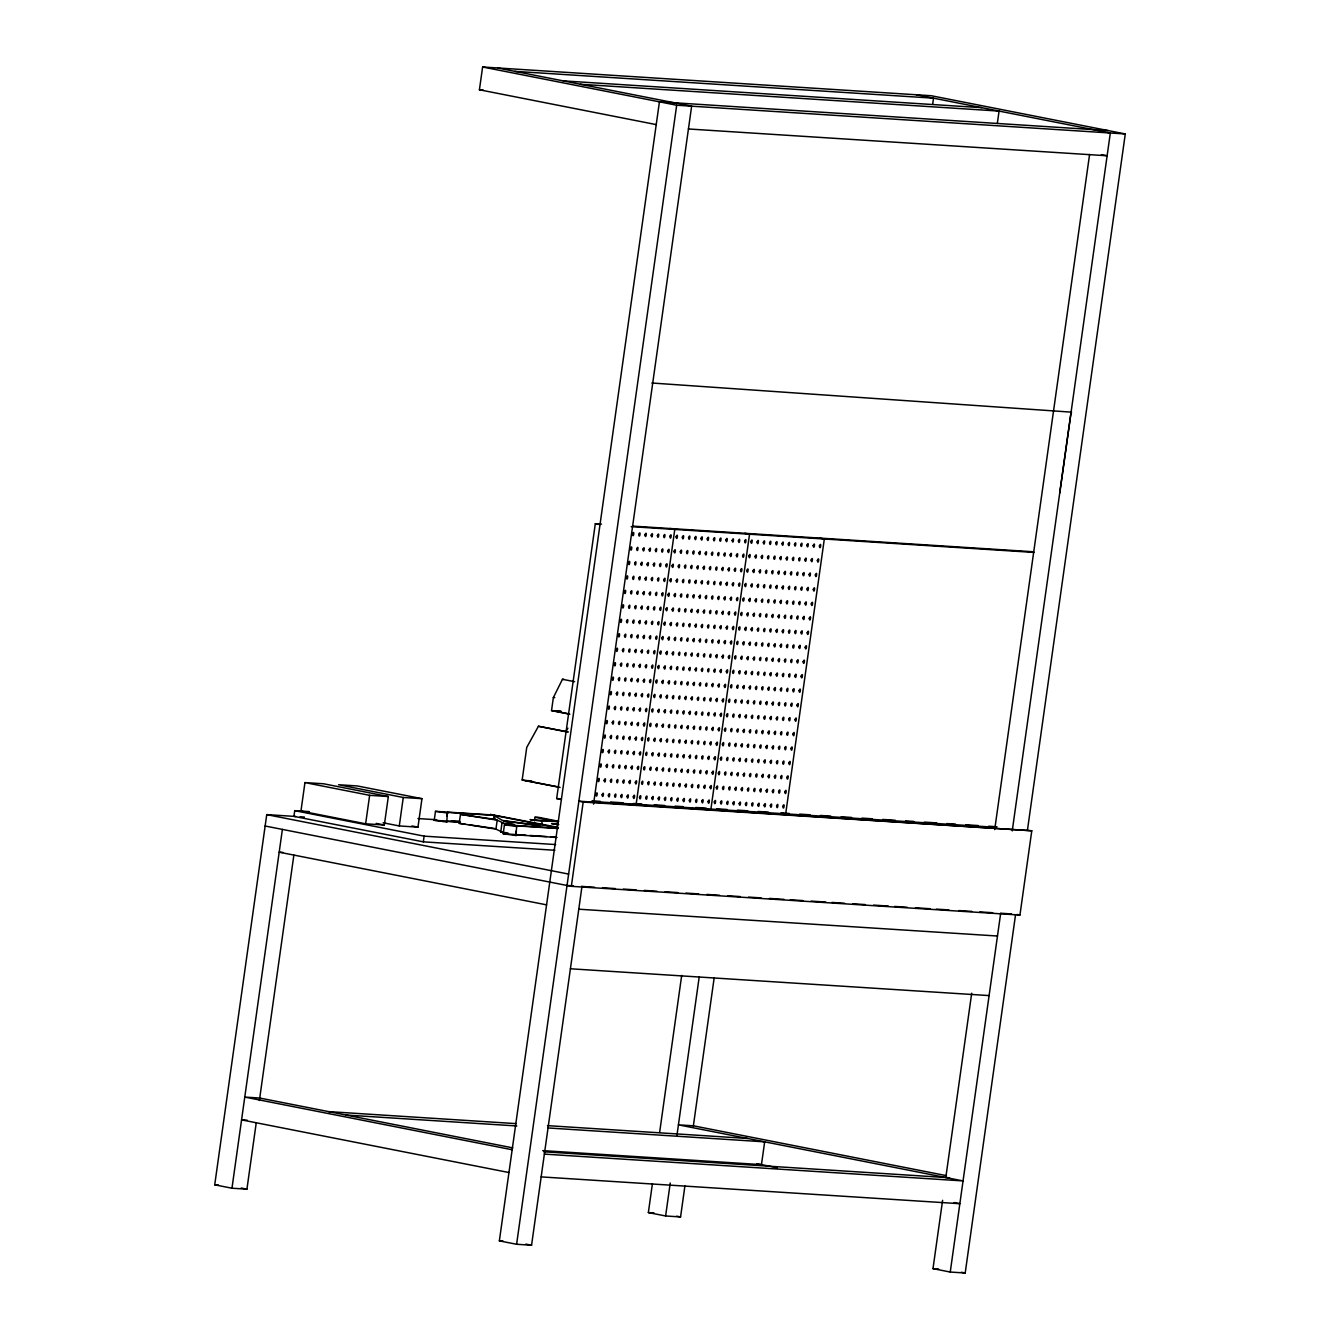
<?xml version="1.0" encoding="UTF-8"?>
<svg xmlns="http://www.w3.org/2000/svg" width="1340" height="1340" viewBox="0 0 1340 1340"><rect width="100%" height="100%" fill="white"/><g stroke="black" fill="none" stroke-linecap="round" stroke-linejoin="round"><path stroke-width="1.5" d="M256.191 1123.171L246.928 1189.166L231.971 1188.212L214.718 1184.811L266.744 814.62L295.956 816.495M231.971 1188.212L282.388 829.41M309.339 811.605L294.733 810.667L293.929 816.361L423.306 841.838L554.877 850.264M259.391 1100.492L293.862 855.104M304.951 782.594L300.947 811.069L365.636 823.798L384.329 825.005L388.332 796.53L323.644 783.783L304.951 782.594L369.639 795.323L388.332 796.53M365.636 823.798L369.639 795.323M656.231 124.603L479.419 89.78L482.618 67L931.216 95.726L1125.282 133.95L1027.495 829.812M399.286 825.959L403.273 797.484L421.966 798.673L417.963 827.149L399.286 825.959L383.106 822.777M423.306 841.838L424.11 836.143L555.681 844.569M446.873 815.96L447.376 812.375L446.773 822.04L434.227 820.298L435.483 811.337L491.713 814.938L490.373 814.419L557.641 827.299M500.725 832.056L501.696 831.839L495.951 829.125L459.218 823.346L460.474 814.385L495.733 819.494L494.209 817.568L495.783 816.495L502.316 820.381L540.07 825.708L503.74 821.001L514.644 824.653L501.981 823.095L500.725 832.056L507.961 832.944M493.639 818.958L494.142 815.373L558.06 827.952M495.951 829.125L497.207 820.164L460.474 814.385M558.043 828.505L516.654 825.859L516.051 835.524L503.187 833.765L504.443 824.787L558.01 828.221M560.087 787.451L522.164 779.981L526.737 747.402L538.429 726.263L568.462 731.992M516.051 835.524L515.883 831.236M534.493 820.867L534.995 817.283L537.775 817.182L558.696 821.336M569.818 714.22L551.527 710.619L553.353 697.587L562.465 679.296L563.872 679.38M542.03 824.921L541.93 820.683L557.507 821.671L557.005 825.256M561.376 799.494L556.669 798.573L595.312 523.722L601.526 524.107M581.979 886.427L531.561 1245.228L516.604 1244.274L499.351 1240.874L659.431 101.823L1108.029 130.549M516.604 1244.274L676.683 105.224L1125.282 133.95M571.343 886.326L583.185 802.04L1031.783 830.767L1019.941 915.052L571.343 886.326L265.136 826.01M593.553 804.117L691.641 106.178L497.576 67.955M684.908 1186L680.569 1216.938L665.611 1215.966L648.359 1212.583L652.413 1183.706M659.665 1132.149L681.692 975.436M710.92 809.075L749.546 534.225L744.839 533.287M665.611 1215.966L670.251 1182.986M676.968 1135.198L699.229 976.776M693.316 1126.203L714.187 977.731M932.64 104.386L933.511 98.172L514.811 71.355M997.312 123.498L999.071 111.086L580.371 84.269M1015.552 914.718L965.202 1273L950.244 1272.045L932.992 1268.645L942.606 1200.305M945.805 1177.525L971.701 993.208M994.699 829.594L1089.588 154.452M950.244 1272.045L1000.678 913.244M1012.236 830.917L1110.324 132.995L916.259 94.772M1071.112 412.067L1059.722 493.07M565.949 731.673L567.892 728.156M501.981 823.095L502.969 822.877L497.207 820.164M563.118 80.869L981.818 107.686M479.419 89.78L483.154 90.015M688.442 128.975L1107.125 155.775L1101.38 154.636M632.681 526.118L1033.525 551.779M631.157 526.637L1034.078 552.432M553.353 697.587L554.76 697.671M551.527 710.619L560.941 711.222M555.045 711.121L561.058 711.506M522.164 779.981L558.529 786.965M525.682 780.483L531.695 780.868M556.669 798.573L560.823 798.841M591.979 800.834L600.287 801.354M610.672 802.024L623.134 802.827M633.519 803.497L641.827 804.017M654.288 804.821L664.673 805.491M675.058 806.144L683.367 806.68M695.829 807.484L706.214 808.137M716.599 808.807L726.983 809.477M737.369 810.131L747.754 810.801M758.122 811.471L768.507 812.141M789.277 813.464L780.969 812.928L785.676 813.866L824.318 539.015L819.611 538.077M799.662 814.134L810.047 814.787M820.432 815.457L830.817 816.127M841.202 816.78L851.587 817.45M861.972 818.12L872.357 818.79M882.742 819.444L895.204 820.248M905.589 820.918L913.897 821.437M924.282 822.107L936.744 822.911M947.129 823.564L955.437 824.1M965.822 824.77L978.267 825.557M988.652 826.227L996.96 826.763M592.531 801.488L995.452 827.283M447.376 812.375L494.142 815.373M557.373 823.966L551.561 823.597L558.713 824.552M417.946 818.556L436.74 819.762M451.362 820.7L459.72 821.236M434.227 820.298L459.218 821.906M460.357 822.257L446.119 821.336L446.773 822.04M300.127 816.764L304.364 817.031M503.187 833.765L525.85 835.205M529.97 835.473L546.452 836.529M550.572 836.797L556.736 837.198M515.381 834.82L556.787 837.466M282.924 852.424L279.189 852.19L546.569 904.852M567.021 885.472L573.285 885.874M581.627 886.41L594.474 887.231M602.497 887.75L615.311 888.571M623.368 889.09L636.148 889.894M644.222 890.413L656.969 891.234M665.092 891.753L677.806 892.574M685.963 893.093L698.626 893.897M706.817 894.433L719.463 895.237M727.687 895.756L740.3 896.577M748.558 897.097L761.12 897.9M769.411 898.437L784.034 899.375M790.282 899.776L802.811 900.58M811.119 901.1L825.758 902.038M831.939 902.44L844.535 903.244M852.776 903.78L865.405 904.584M873.613 905.103L888.353 906.058M894.618 906.443L907.13 907.247M915.471 907.783L930.077 908.721M936.342 909.123L948.854 909.927M959.005 910.58L971.818 911.401M979.842 911.904L992.672 912.724M1001.014 913.26L1011.449 913.93M578.78 909.207L997.479 936.024M570.405 968.77L989.104 995.587M328.736 1111.63L516.202 1123.64M547.457 1125.633L747.419 1138.447M345.988 1115.031L516.788 1125.969M548.043 1127.962L764.671 1141.848L761.472 1164.628L542.75 1150.625M247.18 1120.223L241.569 1119.872L508.949 1172.534M543.772 1151.78L949.541 1177.76M544.358 1154.109L963.058 1180.925L678.425 1124.846L693.366 1125.801L946.475 1175.666M541.159 1176.889L959.859 1203.705L954.097 1202.566M214.718 1184.811L218.453 1185.046M648.359 1212.583L653.97 1212.935M499.351 1240.874L503.086 1241.108M932.992 1268.645L938.603 1268.997M651.86 383.005L1071.631 412.167M459.218 823.346L465.181 824.201M542.533 821.319L530.037 819.628L555.396 821.253L534.995 817.283M504.443 824.787L517.307 826.545M435.483 811.337L448.046 813.079M494.477 828.472L469.201 824.804M482.618 67L676.683 105.224M670.067 528.513L674.774 529.434L636.148 804.285L633.016 803.665M595.312 523.722L600.019 524.644M562.465 679.296L574.592 681.675M552.934 710.719L569.215 713.919M538.429 726.263L567.088 731.908M1031.783 830.767L578.88 801.186L583.185 802.04M1017.06 914.483L1019.941 915.052M421.966 798.673L357.278 785.944L338.584 784.738L403.273 797.484M411.899 825.959L417.963 827.149M376.239 823.413L384.329 825.005M294.733 810.667L424.11 836.143M266.744 814.62L568.629 874.082M756.865 1163.706L777.267 1167.743M512.818 1147.894L259.726 1098.046L244.768 1097.075L512.165 1149.754M676.733 1216.184L680.569 1216.938M961.366 1272.246L965.202 1273M241.166 1188.027L246.928 1189.166M525.799 1244.106L531.561 1245.228M595.881 794.402C596.786 800.148 598.31 788.858 595.881 794.402M597.925 779.947C598.829 785.676 600.337 774.386 597.925 779.947M599.952 765.475C600.856 771.22 602.38 759.931 599.952 765.475M601.995 751.003C602.883 756.748 604.407 745.459 601.995 751.003M604.022 736.548C604.926 742.276 606.434 731.004 604.022 736.548M606.048 722.076C606.953 727.821 608.477 716.531 606.048 722.076M608.092 707.62C608.98 713.349 610.504 702.059 608.092 707.62M610.119 693.149C611.023 698.894 612.548 687.604 610.119 693.149M602.112 794.804C603.017 800.549 604.541 789.26 602.112 794.804M612.145 678.677C613.05 684.422 614.574 673.132 612.145 678.677M604.156 780.349C605.06 786.077 606.568 774.788 604.156 780.349M614.189 664.221C615.094 669.95 616.601 658.66 614.189 664.221M606.183 765.877C607.087 771.622 608.611 760.333 606.183 765.877M616.216 649.749C617.12 655.495 618.644 644.205 616.216 649.749M608.226 751.405C609.114 757.15 610.638 745.861 608.226 751.405M618.259 635.277C619.147 641.023 620.671 629.733 618.259 635.277M610.253 736.95C611.157 742.678 612.665 731.389 610.253 736.95M620.286 620.822C621.191 626.551 622.698 615.278 620.286 620.822M612.28 722.478C613.184 728.223 614.708 716.933 612.28 722.478M622.313 606.35C623.217 612.095 624.742 600.806 622.313 606.35M614.323 708.006C615.211 713.751 616.735 702.462 614.323 708.006M624.356 591.878C625.244 597.623 626.768 586.334 624.356 591.878M616.35 693.551C617.254 699.279 618.779 687.99 616.35 693.551M608.343 795.206C609.248 800.952 610.772 789.662 608.343 795.206M626.383 577.423C627.288 583.168 628.812 571.879 626.383 577.423M618.377 679.079C619.281 684.824 620.805 673.534 618.377 679.079M610.387 780.734C611.274 786.48 612.799 775.19 610.387 780.734M628.41 562.951C629.314 568.696 630.839 557.406 628.41 562.951M620.42 664.606C621.325 670.352 622.832 659.062 620.42 664.606M612.413 766.279C613.318 772.007 614.842 760.718 612.413 766.279M630.453 548.495C631.358 554.224 632.865 542.934 630.453 548.495M622.447 650.151C623.351 655.88 624.875 644.607 622.447 650.151M614.457 751.807C615.345 757.552 616.869 746.263 614.457 751.807M632.48 534.024C633.385 539.719 634.892 528.563 632.48 534.024M624.49 635.679C625.361 641.374 626.952 630.236 624.49 635.679M616.484 737.335C617.388 743.08 618.896 731.791 616.484 737.335M626.517 621.224C627.422 626.952 628.929 615.663 626.517 621.224M618.51 722.88C619.415 728.608 620.939 717.336 618.51 722.88M628.544 606.752C629.448 612.497 630.972 601.208 628.544 606.752M620.554 708.408C621.442 714.153 622.966 702.864 620.554 708.408M630.587 592.28C631.475 598.025 632.999 586.736 630.587 592.28M622.581 693.952C623.485 699.681 625.01 688.392 622.581 693.952M632.614 577.825C633.519 583.553 635.043 572.264 632.614 577.825M614.574 795.608C615.479 801.337 617.003 790.064 614.574 795.608M624.607 679.481C625.512 685.226 627.036 673.936 624.607 679.481M634.641 563.353C635.545 569.098 637.069 557.808 634.641 563.353M616.618 781.136C617.506 786.881 619.03 775.592 616.618 781.136M626.651 665.009C627.556 670.754 629.063 659.464 626.651 665.009M636.684 548.881C637.572 554.593 639.096 543.437 636.684 548.881M618.644 766.681C619.549 772.409 621.073 761.12 618.644 766.681M628.678 650.553C629.582 656.282 631.106 644.992 628.678 650.553M638.711 534.426C639.582 540.12 641.173 528.965 638.711 534.426M620.688 752.209C621.576 757.954 623.1 746.665 620.688 752.209M630.721 636.081C631.609 641.827 633.133 630.537 630.721 636.081M622.715 737.737C623.619 743.482 625.127 732.193 622.715 737.737M632.748 621.609C633.653 627.355 635.16 616.065 632.748 621.609M624.742 723.282C625.646 729.01 627.17 717.721 624.742 723.282M634.775 607.154C635.679 612.882 637.204 601.61 634.775 607.154M626.785 708.81C627.656 714.505 629.247 703.366 626.785 708.81M636.818 592.682C637.706 598.427 639.23 587.138 636.818 592.682M628.812 694.338C629.716 700.083 631.24 688.794 628.812 694.338M620.805 796.01C621.71 801.739 623.234 790.449 620.805 796.01M638.845 578.21C639.75 583.955 641.274 572.666 638.845 578.21M630.839 679.882C631.743 685.611 633.267 674.322 630.839 679.882M622.849 781.538C623.736 787.284 625.261 775.994 622.849 781.538M640.872 563.755C641.776 569.5 643.301 558.211 640.872 563.755M632.882 665.41C633.77 671.156 635.294 659.866 632.882 665.41M642.915 549.283C643.786 554.978 645.378 543.839 642.915 549.283M624.875 767.066C625.78 772.812 627.304 761.522 624.875 767.066M634.909 650.938C635.813 656.684 637.337 645.394 634.909 650.938M644.942 534.827C645.846 540.556 647.371 529.267 644.942 534.827M626.902 752.611C627.807 758.34 629.331 747.05 626.902 752.611M636.952 636.483C637.84 642.212 639.364 630.939 636.952 636.483M628.946 738.139C629.85 743.884 631.358 732.595 628.946 738.139M638.979 622.011C639.884 627.756 641.391 616.467 638.979 622.011M630.972 723.667C631.844 729.379 633.452 718.223 630.972 723.667M641.006 607.556C641.91 613.284 643.434 601.995 641.006 607.556M633.016 709.212C633.904 714.94 635.428 703.668 633.016 709.212M643.049 593.084C643.937 598.829 645.461 587.54 643.049 593.084M635.043 694.74C635.947 700.485 637.455 689.196 635.043 694.74M627.036 796.395C627.941 802.141 629.465 790.851 627.036 796.395M645.076 578.612C645.981 584.357 647.505 573.068 645.076 578.612M637.069 680.284C637.974 686.013 639.498 674.724 637.069 680.284M629.08 781.94C629.968 787.669 631.492 776.396 629.08 781.94M647.103 564.157C648.007 569.885 649.531 558.596 647.103 564.157M639.113 665.812C640.001 671.558 641.525 660.268 639.113 665.812M631.106 767.468C632.011 773.214 633.535 761.924 631.106 767.468M649.146 549.685C650.034 555.43 651.558 544.141 649.146 549.685M641.14 651.341C642.044 657.086 643.569 645.796 641.14 651.341M633.133 753.013C634.038 758.742 635.562 747.452 633.133 753.013M651.173 535.213C652.077 540.958 653.602 529.669 651.173 535.213M643.183 636.885C644.071 642.614 645.595 631.324 643.183 636.885M635.177 738.541C636.081 744.286 637.589 732.997 635.177 738.541M645.21 622.413C646.115 628.159 647.622 616.869 645.21 622.413M637.204 724.069C638.108 729.814 639.632 718.525 637.204 724.069M647.237 607.941C648.141 613.687 649.666 602.397 647.237 607.941M639.247 709.614C640.135 715.342 641.659 704.053 639.247 709.614M649.28 593.486C650.168 599.215 651.692 587.942 649.28 593.486M641.274 695.142C642.178 700.887 643.686 689.597 641.274 695.142M651.307 579.014C652.212 584.759 653.719 573.47 651.307 579.014M633.267 796.798C634.172 802.543 635.696 791.253 633.267 796.798M643.301 680.67C644.205 686.415 645.729 675.125 643.301 680.67M653.334 564.542C654.238 570.287 655.763 558.998 653.334 564.542M635.311 782.342C636.198 788.071 637.723 776.781 635.311 782.342M645.344 666.215C646.232 671.943 647.756 660.67 645.344 666.215M655.377 550.087C656.265 555.832 657.789 544.543 655.377 550.087M637.337 767.87C638.242 773.615 639.766 762.326 637.337 767.87M647.371 651.743C648.275 657.488 649.799 646.198 647.371 651.743M657.404 535.615C658.308 541.36 659.833 530.07 657.404 535.615M639.364 753.398C640.269 759.144 641.793 747.854 639.364 753.398M649.398 637.27C650.302 643.016 651.826 631.726 649.398 637.27M641.408 738.943C642.312 744.672 643.82 733.382 641.408 738.943M651.441 622.815C652.346 628.561 653.853 617.271 651.441 622.815M643.434 724.471C644.339 730.216 645.863 718.927 643.434 724.471M653.468 608.343C654.372 614.089 655.896 602.799 653.468 608.343M645.478 709.999C646.366 715.744 647.89 704.455 645.478 709.999M655.511 593.888C656.399 599.617 657.923 588.327 655.511 593.888M647.505 695.544C648.409 701.272 649.917 690 647.505 695.544M639.498 797.2C640.403 802.945 641.927 791.655 639.498 797.2M657.538 579.416C658.443 585.161 659.95 573.872 657.538 579.416M649.531 681.072C650.436 686.817 651.96 675.528 649.531 681.072M641.542 782.728C642.43 788.473 643.954 777.183 641.542 782.728M659.565 564.944C660.469 570.689 661.994 559.4 659.565 564.944M651.575 666.617C652.463 672.345 653.987 661.056 651.575 666.617M643.569 768.272C644.473 774.001 645.997 762.728 643.569 768.272M661.608 550.489C662.496 556.217 664.02 544.928 661.608 550.489M653.602 652.144C654.506 657.89 656.031 646.6 653.602 652.144M663.635 536.017C664.506 541.712 666.097 530.573 663.635 536.017M645.595 753.8C646.5 759.545 648.024 748.256 645.595 753.8M655.629 637.673C656.533 643.418 658.057 632.128 655.629 637.673M647.639 739.345C648.527 745.073 650.051 733.784 647.639 739.345M657.672 623.217C658.577 628.946 660.084 617.656 657.672 623.217M649.666 724.873C650.57 730.618 652.094 719.329 649.666 724.873M659.699 608.745C660.603 614.49 662.128 603.201 659.699 608.745M651.709 710.401C652.58 716.113 654.171 704.957 651.709 710.401M661.742 594.273C662.63 600.019 664.154 588.729 661.742 594.273M653.736 695.946C654.64 701.674 656.148 690.385 653.736 695.946M663.769 579.818C664.673 585.547 666.181 574.274 663.769 579.818M645.729 797.601C646.634 803.347 648.158 792.057 645.729 797.601M655.763 681.474C656.667 687.219 658.191 675.93 655.763 681.474M665.796 565.346C666.7 571.091 668.225 559.802 665.796 565.346M647.773 783.13C648.66 788.875 650.185 777.585 647.773 783.13M657.806 667.002C658.694 672.747 660.218 661.457 657.806 667.002M649.799 768.674C650.704 774.403 652.212 763.113 649.799 768.674M667.839 550.874C668.727 556.619 670.251 545.33 667.839 550.874M659.833 652.547C660.737 658.275 662.261 647.002 659.833 652.547M651.826 754.202C652.731 759.947 654.255 748.658 651.826 754.202M669.866 536.419C670.77 542.164 672.295 530.875 669.866 536.419M661.86 638.075C662.764 643.82 664.288 632.53 661.86 638.075M653.87 739.73C654.757 745.476 656.282 734.186 653.87 739.73M663.903 623.603C664.791 629.348 666.315 618.058 663.903 623.603M655.896 725.275C656.801 731.004 658.325 719.714 655.896 725.275M665.93 609.147C666.801 614.842 668.392 603.687 665.93 609.147M657.94 710.803C658.828 716.548 660.352 705.259 657.94 710.803M667.973 594.675C668.861 600.42 670.385 589.131 667.973 594.675M659.967 696.331C660.871 702.076 662.379 690.787 659.967 696.331M670 580.22C670.905 585.948 672.412 574.659 670 580.22M651.96 798.004C652.865 803.732 654.389 792.443 651.96 798.004M661.994 681.876C662.898 687.604 664.422 676.332 661.994 681.876M672.027 565.748C672.931 571.493 674.456 560.204 672.027 565.748M654.004 783.531C654.875 789.226 656.466 778.088 654.004 783.531M664.037 667.404C664.925 673.149 666.449 661.86 664.037 667.404M674.07 551.276C674.958 557.021 676.482 545.732 674.07 551.276M656.031 769.059C656.935 774.805 658.443 763.515 656.031 769.059M666.064 652.948C666.968 658.677 668.476 647.388 666.064 652.948M676.097 536.821C677.002 542.549 678.526 531.26 676.097 536.821M658.057 754.604C658.962 760.333 660.486 749.06 658.057 754.604M668.091 638.476C668.995 644.222 670.519 632.932 668.091 638.476M660.101 740.132C660.989 745.878 662.513 734.588 660.101 740.132M670.134 624.005C671.005 629.716 672.596 618.561 670.134 624.005M662.128 725.677C663.032 731.406 664.556 720.116 662.128 725.677M672.161 609.549C673.065 615.278 674.59 603.988 672.161 609.549M664.154 711.205C665.059 716.95 666.583 705.661 664.154 711.205M674.204 595.077C675.092 600.822 676.616 589.533 674.204 595.077M666.198 696.733C667.102 702.478 668.61 691.189 666.198 696.733M658.191 798.406C659.062 804.101 660.654 792.945 658.191 798.406M676.231 580.605C677.135 586.351 678.643 575.061 676.231 580.605M668.225 682.278C669.129 688.006 670.653 676.717 668.225 682.278M660.235 783.933C661.122 789.679 662.647 778.389 660.235 783.933M678.258 566.15C679.162 571.879 680.687 560.606 678.258 566.15M670.268 667.806C671.156 673.551 672.68 662.261 670.268 667.806M662.261 769.462C663.166 775.207 664.673 763.917 662.261 769.462M680.301 551.678C681.189 557.423 682.713 546.134 680.301 551.678M672.295 653.334C673.199 659.079 674.707 647.79 672.295 653.334M664.288 755.006C665.193 760.735 666.717 749.445 664.288 755.006M682.328 537.206C683.232 542.951 684.74 531.662 682.328 537.206M674.322 638.879C675.226 644.607 676.75 633.334 674.322 638.879M666.332 740.534C667.219 746.28 668.744 734.99 666.332 740.534M676.365 624.406C677.253 630.152 678.777 618.862 676.365 624.406M668.358 726.062C669.263 731.808 670.787 720.518 668.358 726.062M678.392 609.934C679.296 615.68 680.821 604.39 678.392 609.934M670.385 711.607C671.29 717.336 672.814 706.046 670.385 711.607M680.419 595.479C681.323 601.225 682.847 589.935 680.419 595.479M672.429 697.135C673.333 702.88 674.841 691.591 672.429 697.135M682.462 581.007C683.367 586.753 684.874 575.463 682.462 581.007M664.422 798.791C665.327 804.536 666.851 793.246 664.422 798.791M674.456 682.663C675.36 688.408 676.884 677.119 674.456 682.663M684.489 566.552C685.393 572.281 686.918 560.991 684.489 566.552M666.466 784.336C667.354 790.064 668.878 778.774 666.466 784.336M676.499 668.208C677.387 673.936 678.911 662.663 676.499 668.208M686.532 552.08C687.42 557.825 688.944 546.536 686.532 552.08M668.493 769.864C669.397 775.609 670.905 764.319 668.493 769.864M678.526 653.736C679.43 659.481 680.938 648.192 678.526 653.736M670.519 755.392C671.424 761.137 672.948 749.847 670.519 755.392M688.559 537.608C689.464 543.353 690.971 532.064 688.559 537.608M680.553 639.281C681.457 645.009 682.981 633.719 680.553 639.281M672.563 740.936C673.451 746.665 674.975 735.392 672.563 740.936M682.596 624.808C683.484 630.554 685.008 619.264 682.596 624.808M674.59 726.464C675.494 732.21 677.018 720.92 674.59 726.464M684.623 610.337C685.527 616.082 687.052 604.792 684.623 610.337M676.616 712.009C677.521 717.738 679.045 706.448 676.616 712.009M686.649 595.881C687.554 601.61 689.078 590.32 686.649 595.881M678.66 697.537C679.548 703.282 681.072 691.993 678.66 697.537M688.693 581.409C689.597 587.155 691.105 575.865 688.693 581.409M670.653 799.193C671.558 804.938 673.082 793.649 670.653 799.193M680.687 683.065C681.591 688.81 683.115 677.521 680.687 683.065M690.72 566.937C691.624 572.683 693.149 561.393 690.72 566.937M672.697 784.738C673.585 790.466 675.109 779.177 672.697 784.738M682.73 668.61C683.618 674.338 685.142 663.049 682.73 668.61M692.763 552.482C693.651 558.211 695.175 546.938 692.763 552.482M674.724 770.266C675.628 776.011 677.135 764.721 674.724 770.266M684.757 654.138C685.661 659.883 687.169 648.594 684.757 654.138M694.79 538.01C695.694 543.755 697.202 532.466 694.79 538.01M676.75 755.794C677.655 761.539 679.179 750.249 676.75 755.794M686.784 639.666C687.688 645.411 689.212 634.121 686.784 639.666M678.794 741.338C679.682 747.067 681.206 735.777 678.794 741.338M688.827 625.211C689.715 630.939 691.239 619.666 688.827 625.211M680.821 726.866C681.725 732.578 683.232 721.406 680.821 726.866M690.854 610.739C691.725 616.433 693.316 605.295 690.854 610.739M682.847 712.394C683.752 718.139 685.276 706.85 682.847 712.394M692.881 596.267C693.785 602.012 695.309 590.722 692.881 596.267M684.891 697.939C685.779 703.668 687.303 692.395 684.891 697.939M676.884 799.595C677.789 805.34 679.313 794.051 676.884 799.595M694.924 581.811C695.829 587.556 697.336 576.267 694.924 581.811M686.918 683.467C687.822 689.212 689.346 677.923 686.918 683.467M678.911 785.123C679.816 790.868 681.34 779.579 678.911 785.123M696.951 567.339C697.855 573.085 699.38 561.795 696.951 567.339M688.961 668.995C689.849 674.74 691.373 663.451 688.961 668.995M680.955 770.668C681.859 776.396 683.367 765.106 680.955 770.668M698.994 552.884C699.882 558.613 701.406 547.323 698.994 552.884M690.988 654.54C691.892 660.285 693.4 648.995 690.988 654.54M682.981 756.196C683.886 761.941 685.41 750.651 682.981 756.196M701.021 538.412C701.926 544.157 703.433 532.868 701.021 538.412M693.014 640.068C693.919 645.813 695.443 634.524 693.014 640.068M685.025 741.724C685.913 747.435 687.437 736.28 685.025 741.724M695.058 625.613C695.946 631.341 697.47 620.052 695.058 625.613M687.052 727.268C687.956 732.997 689.464 721.724 687.052 727.268M697.085 611.141C697.989 616.886 699.514 605.596 697.085 611.141M689.078 712.796C689.983 718.542 691.507 707.252 689.078 712.796M699.111 596.669C700.016 602.414 701.54 591.124 699.111 596.669M691.122 698.341C692.01 704.069 693.534 692.78 691.122 698.341M701.155 582.213C702.043 587.942 703.567 576.652 701.155 582.213M683.115 799.997C684.02 805.725 685.544 794.452 683.115 799.997M693.149 683.869C694.019 689.564 695.611 678.425 693.149 683.869M703.182 567.741C704.086 573.486 705.611 562.197 703.182 567.741M685.142 785.525C686.047 791.27 687.571 779.981 685.142 785.525M695.192 669.397C696.08 675.142 697.604 663.853 695.192 669.397M705.225 553.269C706.113 559.014 707.637 547.725 705.225 553.269M687.186 771.069C688.09 776.798 689.597 765.509 687.186 771.069M697.219 654.942C698.123 660.67 699.631 649.381 697.219 654.942M707.252 538.814C708.156 544.543 709.664 533.27 707.252 538.814M689.212 756.597C690.117 762.293 691.624 751.137 689.212 756.597M699.245 640.47C700.15 646.215 701.674 634.926 699.245 640.47M691.256 742.125C692.144 747.871 693.668 736.581 691.256 742.125M701.289 625.998C702.177 631.743 703.701 620.454 701.289 625.998M693.283 727.67C694.187 733.399 695.694 722.109 693.283 727.67M703.316 611.543C704.22 617.271 705.728 605.998 703.316 611.543M695.309 713.198C696.214 718.944 697.738 707.654 695.309 713.198M705.343 597.071C706.247 602.816 707.771 591.526 705.343 597.071M697.353 698.726C698.224 704.438 699.815 693.283 697.353 698.726M689.346 800.399C690.251 806.127 691.775 794.838 689.346 800.399M707.386 582.599C708.274 588.344 709.798 577.054 707.386 582.599M699.38 684.271C700.284 690 701.808 678.727 699.38 684.271M709.413 568.143C710.317 573.889 711.841 562.599 709.413 568.143M691.373 785.927C692.278 791.672 693.802 780.382 691.373 785.927M701.406 669.799C702.311 675.544 703.835 664.255 701.406 669.799M711.456 553.671C712.344 559.417 713.868 548.127 711.456 553.671M693.417 771.455C694.304 777.167 695.829 766.011 693.417 771.455M703.45 655.327C704.354 661.072 705.862 649.783 703.45 655.327M713.483 539.216C714.388 544.944 715.895 533.655 713.483 539.216M695.443 757C696.348 762.728 697.872 751.438 695.443 757M705.476 640.872C706.381 646.617 707.905 635.327 705.476 640.872M697.487 742.528C698.375 748.273 699.899 736.983 697.487 742.528M707.52 626.4C708.408 632.145 709.932 620.856 707.52 626.4M699.514 728.056C700.418 733.801 701.926 722.511 699.514 728.056M709.547 611.944C710.451 617.673 711.959 606.384 709.547 611.944M701.54 713.6C702.445 719.329 703.969 708.056 701.54 713.6M711.573 597.472C712.478 603.218 714.002 591.928 711.573 597.472M703.584 699.128C704.471 704.874 705.996 693.584 703.584 699.128M695.577 800.784C696.482 806.529 698.006 795.24 695.577 800.784M713.617 583C714.505 588.746 716.029 577.456 713.617 583M705.611 684.673C706.515 690.402 708.039 679.112 705.611 684.673M697.604 786.329C698.509 792.057 700.033 780.784 697.604 786.329M715.644 568.545C716.548 574.274 718.072 562.984 715.644 568.545M707.637 670.201C708.542 675.946 710.066 664.657 707.637 670.201M699.648 771.857C700.519 777.552 702.11 766.413 699.648 771.857M717.67 554.073C718.575 559.819 720.099 548.529 717.67 554.073M709.681 655.729C710.585 661.474 712.093 650.185 709.681 655.729M701.674 757.402C702.579 763.13 704.103 751.841 701.674 757.402M719.714 539.601C720.619 545.346 722.126 534.057 719.714 539.601M711.707 641.274C712.612 647.002 714.136 635.713 711.707 641.274M703.718 742.93C704.606 748.675 706.13 737.385 703.718 742.93M713.751 626.802C714.639 632.547 716.163 621.257 713.751 626.802M705.745 728.457C706.649 734.203 708.156 722.913 705.745 728.457M715.778 612.33C716.682 618.075 718.19 606.785 715.778 612.33M707.771 714.002C708.676 719.731 710.2 708.441 707.771 714.002M717.805 597.875C718.709 603.603 720.233 592.33 717.805 597.875M709.815 699.53C710.702 705.276 712.227 693.986 709.815 699.53M719.848 583.403C720.736 589.148 722.26 577.858 719.848 583.403M701.808 801.186C702.713 806.931 704.22 795.642 701.808 801.186M711.841 685.058C712.746 690.804 714.27 679.514 711.841 685.058M721.875 568.931C722.779 574.676 724.304 563.386 721.875 568.931M703.835 786.731C704.706 792.426 706.314 781.27 703.835 786.731M713.868 670.603C714.773 676.332 716.297 665.059 713.868 670.603M723.902 554.475C724.806 560.221 726.33 548.931 723.902 554.475M705.879 772.259C706.766 778.004 708.291 766.715 705.879 772.259M715.912 656.131C716.799 661.876 718.324 650.587 715.912 656.131M725.945 540.003C726.85 545.749 728.357 534.459 725.945 540.003M707.905 757.787C708.81 763.532 710.334 752.243 707.905 757.787M717.938 641.659C718.843 647.404 720.367 636.115 717.938 641.659M709.949 743.332C710.837 749.06 712.361 737.77 709.949 743.332M719.982 627.204C720.87 632.899 722.394 621.743 719.982 627.204M711.976 728.86C712.88 734.605 714.388 723.315 711.976 728.86M722.009 612.732C722.913 618.477 724.421 607.188 722.009 612.732M714.002 714.388C714.907 720.133 716.431 708.843 714.002 714.388M724.035 598.277C724.94 604.005 726.464 592.716 724.035 598.277M716.046 699.932C716.933 705.661 718.458 694.388 716.046 699.932M708.039 801.588C708.944 807.333 710.451 796.044 708.039 801.588M726.079 583.805C726.967 589.55 728.491 578.26 726.079 583.805M718.072 685.46C718.977 691.206 720.485 679.916 718.072 685.46M710.066 787.116C710.971 792.861 712.495 781.572 710.066 787.116M728.106 569.332C729.01 575.078 730.534 563.788 728.106 569.332M720.099 671.005C721.004 676.733 722.528 665.444 720.099 671.005M730.132 554.877C731.037 560.606 732.561 549.316 730.132 554.877M712.11 772.661C712.997 778.389 714.521 767.117 712.11 772.661M722.143 656.533C723.031 662.278 724.555 650.989 722.143 656.533M732.176 540.405C733.064 546.15 734.588 534.861 732.176 540.405M714.136 758.189C715.041 763.934 716.565 752.644 714.136 758.189M724.169 642.061C725.074 647.773 726.582 636.617 724.169 642.061M716.163 743.733C717.068 749.462 718.592 738.173 716.163 743.733M726.213 627.606C727.101 633.334 728.625 622.045 726.213 627.606M718.207 729.261C719.111 735.007 720.619 723.717 718.207 729.261M728.24 613.134C729.144 618.879 730.652 607.59 728.24 613.134M720.233 714.79C721.138 720.535 722.662 709.245 720.233 714.79M730.267 598.662C731.171 604.407 732.695 593.118 730.267 598.662M722.277 700.334C723.165 706.063 724.689 694.773 722.277 700.334M732.31 584.207C733.181 589.902 734.772 578.746 732.31 584.207M714.27 801.99C715.175 807.735 716.682 796.446 714.27 801.99M724.304 685.862C725.208 691.607 726.716 680.318 724.304 685.862M716.297 787.518C717.202 793.263 718.726 781.974 716.297 787.518M734.337 569.735C735.241 575.48 736.749 564.19 734.337 569.735M726.33 671.39C727.235 677.135 728.759 665.846 726.33 671.39M718.341 773.063C719.228 778.791 720.753 767.502 718.341 773.063M736.364 555.263C737.268 561.008 738.792 549.718 736.364 555.263M728.374 656.935C729.261 662.63 730.786 651.475 728.374 656.935M720.367 758.591C721.272 764.336 722.796 753.047 720.367 758.591M738.407 540.807C739.295 546.553 740.819 535.263 738.407 540.807M730.401 642.463C731.305 648.208 732.829 636.919 730.401 642.463M722.394 744.119C723.298 749.864 724.823 738.575 722.394 744.119M732.427 627.991C733.332 633.736 734.856 622.447 732.427 627.991M724.438 729.663C725.342 735.392 726.85 724.119 724.438 729.663M734.471 613.536C735.375 619.281 736.883 607.992 734.471 613.536M726.464 715.192C727.369 720.937 728.893 709.647 726.464 715.192M736.497 599.064C737.369 604.759 738.976 593.62 736.497 599.064M728.508 700.719C729.395 706.465 730.92 695.175 728.508 700.719M738.541 584.608C739.429 590.337 740.953 579.048 738.541 584.608M720.501 802.392C721.406 808.12 722.913 796.831 720.501 802.392M730.534 686.264C731.439 692.01 732.947 680.72 730.534 686.264M740.568 570.136C741.472 575.882 742.98 564.592 740.568 570.136M722.528 787.92C723.433 793.665 724.957 782.376 722.528 787.92M732.561 671.792C733.466 677.504 734.973 666.332 732.561 671.792M742.594 555.664C743.499 561.41 745.023 550.12 742.594 555.664M724.572 773.448C725.443 779.16 727.034 768.004 724.572 773.448M734.605 657.337C735.493 663.066 737.017 651.776 734.605 657.337M744.638 541.209C745.526 546.938 747.05 535.648 744.638 541.209M726.598 758.993C727.503 764.721 729.027 753.448 726.598 758.993M736.631 642.865C737.536 648.61 739.06 637.321 736.631 642.865M728.625 744.521C729.53 750.266 731.054 738.976 728.625 744.521M738.658 628.393C739.563 634.138 741.087 622.849 738.658 628.393M730.669 730.066C731.556 735.794 733.081 724.505 730.669 730.066M740.702 613.938C741.606 619.666 743.114 608.377 740.702 613.938M732.695 715.594C733.6 721.339 735.124 710.049 732.695 715.594M742.729 599.466C743.633 605.211 745.157 593.922 742.729 599.466M734.739 701.121C735.627 706.867 737.151 695.577 734.739 701.121M726.732 802.794C727.637 808.523 729.144 797.233 726.732 802.794M744.772 584.994C745.66 590.739 747.184 579.45 744.772 584.994M736.766 686.666C737.67 692.395 739.178 681.105 736.766 686.666M728.759 788.322C729.663 794.067 731.188 782.778 728.759 788.322M746.799 570.538C747.703 576.267 749.211 564.994 746.799 570.538M738.792 672.194C739.663 677.889 741.271 666.75 738.792 672.194M730.803 773.85C731.69 779.595 733.215 768.306 730.803 773.85M748.826 556.067C749.73 561.812 751.254 550.522 748.826 556.067M740.836 657.722C741.724 663.468 743.248 652.178 740.836 657.722M732.829 759.395C733.734 765.123 735.241 753.834 732.829 759.395M750.869 541.594C751.757 547.34 753.281 536.05 750.869 541.594M742.863 643.267C743.767 648.995 745.291 637.723 742.863 643.267M734.856 744.923C735.76 750.668 737.285 739.379 734.856 744.923M744.889 628.795C745.794 634.54 747.318 623.251 744.889 628.795M736.899 730.451C737.787 736.196 739.312 724.906 736.899 730.451M746.933 614.323C747.837 620.068 749.345 608.779 746.933 614.323M738.926 715.995C739.831 721.724 741.355 710.451 738.926 715.995M748.96 599.868C749.864 605.613 751.388 594.323 748.96 599.868M740.97 701.524C741.857 707.269 743.382 695.979 740.97 701.524M751.003 585.396C751.891 591.141 753.415 579.851 751.003 585.396M732.963 803.179C733.868 808.924 735.375 797.635 732.963 803.179M742.996 687.052C743.868 692.763 745.459 681.608 742.996 687.052M753.03 570.941C753.934 576.669 755.442 565.38 753.03 570.941M734.99 788.724C735.894 794.452 737.419 783.163 734.99 788.724M745.023 672.596C745.928 678.341 747.452 667.052 745.023 672.596M737.034 774.252C737.921 779.997 739.446 768.708 737.034 774.252M755.057 556.469C755.961 562.214 757.485 550.924 755.057 556.469M747.067 658.124C747.955 663.87 749.479 652.58 747.067 658.124M739.06 759.78C739.965 765.525 741.472 754.236 739.06 759.78M757.1 541.996C757.988 547.742 759.512 536.452 757.1 541.996M749.094 643.669C749.998 649.398 751.522 638.108 749.094 643.669M741.087 745.325C741.992 751.053 743.516 739.781 741.087 745.325M751.12 629.197C752.025 634.942 753.549 623.653 751.12 629.197M743.131 730.853C744.018 736.598 745.543 725.308 743.131 730.853M753.164 614.725C754.052 620.47 755.576 609.181 753.164 614.725M745.157 716.398C746.062 722.126 747.586 710.837 745.157 716.398M755.191 600.27C756.095 605.998 757.619 594.709 755.191 600.27M747.184 701.926C748.089 707.671 749.613 696.381 747.184 701.926M757.234 585.798C758.122 591.543 759.646 580.254 757.234 585.798M739.194 803.581C740.099 809.327 741.606 798.037 739.194 803.581M749.228 687.454C750.132 693.199 751.639 681.909 749.228 687.454M759.261 571.326C760.165 577.071 761.673 565.781 759.261 571.326M741.221 789.126C742.125 794.855 743.65 783.565 741.221 789.126M751.254 672.998C752.159 678.727 753.683 667.437 751.254 672.998M761.288 556.87C762.192 562.599 763.716 551.326 761.288 556.87M743.264 774.654C744.152 780.399 745.677 769.11 743.264 774.654M753.298 658.526C754.186 664.271 755.71 652.982 753.298 658.526M763.331 542.399C764.219 548.11 765.743 536.938 763.331 542.399M745.291 760.182C746.196 765.927 747.703 754.638 745.291 760.182M755.325 644.054C756.229 649.799 757.736 638.51 755.325 644.054M747.318 745.727C748.222 751.455 749.747 740.166 747.318 745.727M757.351 629.599C758.256 635.327 759.78 624.055 757.351 629.599M749.361 731.255C750.249 737 751.774 725.711 749.361 731.255M759.395 615.127C760.283 620.872 761.807 609.583 759.395 615.127M751.388 716.783C752.293 722.528 753.817 711.239 751.388 716.783M761.422 600.655C762.326 606.4 763.85 595.111 761.422 600.655M753.415 702.327C754.319 708.056 755.844 696.783 753.415 702.327M745.425 803.983C746.33 809.729 747.837 798.439 745.425 803.983M763.465 586.2C764.353 591.945 765.877 580.656 763.465 586.2M755.458 687.856C756.363 693.601 757.87 682.311 755.458 687.856M747.452 789.511C748.356 795.256 749.881 783.967 747.452 789.511M765.492 571.728C766.396 577.473 767.904 566.183 765.492 571.728M757.485 673.384C758.39 679.129 759.914 667.839 757.485 673.384M749.495 775.056C750.383 780.784 751.908 769.512 749.495 775.056M767.519 557.273C768.423 562.968 769.931 551.812 767.519 557.273M759.529 658.928C760.4 664.623 761.991 653.468 759.529 658.928M751.522 760.584C752.427 766.329 753.934 755.04 751.522 760.584M769.562 542.801C770.45 548.546 771.974 537.256 769.562 542.801M761.556 644.456C762.46 650.202 763.968 638.912 761.556 644.456M753.549 746.112C754.454 751.857 755.978 740.568 753.549 746.112M763.582 630.001C764.487 635.73 766.011 624.44 763.582 630.001M755.593 731.657C756.48 737.402 758.005 726.113 755.593 731.657M765.626 615.529C766.514 621.274 768.038 609.985 765.626 615.529M757.619 717.185C758.524 722.93 760.048 711.641 757.619 717.185M767.653 601.057C768.557 606.802 770.081 595.513 767.653 601.057M759.646 702.73C760.551 708.458 762.075 697.169 759.646 702.73M769.679 586.602C770.584 592.33 772.108 581.041 769.679 586.602M751.656 804.385C752.544 810.114 754.068 798.841 751.656 804.385M761.69 688.257C762.594 694.003 764.101 682.713 761.69 688.257M771.723 572.13C772.611 577.841 774.135 566.669 771.723 572.13M753.683 789.913C754.587 795.659 756.112 784.369 753.683 789.913M763.716 673.785C764.587 679.497 766.179 668.342 763.716 673.785M773.75 557.658C774.654 563.403 776.178 552.114 773.75 557.658M755.726 775.458C756.614 781.187 758.139 769.897 755.726 775.458M765.76 659.33C766.648 665.059 768.172 653.769 765.76 659.33M775.793 543.202C776.681 548.931 778.205 537.658 775.793 543.202M757.753 760.986C758.658 766.731 760.165 755.442 757.753 760.986M767.787 644.858C768.691 650.604 770.198 639.314 767.787 644.858M759.78 746.514C760.684 752.259 762.209 740.97 759.78 746.514M769.813 630.386C770.718 636.131 772.242 624.842 769.813 630.386M761.823 732.059C762.711 737.787 764.236 726.498 761.823 732.059M771.857 615.931C772.745 621.659 774.269 610.387 771.857 615.931M763.85 717.587C764.755 723.332 766.279 712.043 763.85 717.587M773.884 601.459C774.788 607.204 776.312 595.915 773.884 601.459M765.877 703.115C766.781 708.86 768.306 697.571 765.877 703.115M775.91 586.987C776.815 592.732 778.339 581.443 775.91 586.987M757.887 804.787C758.775 810.516 760.299 799.226 757.887 804.787M767.92 688.659C768.808 694.388 770.332 683.115 767.92 688.659M777.954 572.532C778.825 578.227 780.416 567.071 777.954 572.532M759.914 790.315C760.819 796.061 762.343 784.771 759.914 790.315M769.947 674.188C770.852 679.933 772.376 668.643 769.947 674.188M779.981 558.06C780.885 563.805 782.409 552.516 779.981 558.06M761.957 775.843C762.845 781.589 764.37 770.299 761.957 775.843M771.991 659.716C772.879 665.461 774.403 654.171 771.991 659.716M782.024 543.605C782.912 549.333 784.436 538.044 782.024 543.605M763.984 761.388C764.889 767.117 766.396 755.844 763.984 761.388M774.018 645.26C774.922 651.006 776.43 639.716 774.018 645.26M766.011 746.916C766.882 752.611 768.49 741.472 766.011 746.916M776.044 630.788C776.949 636.534 778.473 625.244 776.044 630.788M768.055 732.444C768.942 738.189 770.466 726.9 768.055 732.444M778.088 616.333C778.976 622.062 780.5 610.772 778.088 616.333M770.081 717.989C770.986 723.734 772.493 712.444 770.081 717.989M780.115 601.861C781.019 607.606 782.543 596.317 780.115 601.861M772.108 703.517C773.013 709.262 774.537 697.972 772.108 703.517M764.118 805.173C765.006 810.918 766.53 799.628 764.118 805.173M782.141 587.389C783.012 593.101 784.62 581.945 782.141 587.389M774.152 689.062C775.039 694.79 776.563 683.5 774.152 689.062M766.145 790.717C767.049 796.446 768.574 785.173 766.145 790.717M784.185 572.934C785.072 578.662 786.597 567.373 784.185 572.934M776.178 674.59C777.083 680.335 778.607 669.045 776.178 674.59M768.172 776.245C769.076 781.99 770.601 770.701 768.172 776.245M786.212 558.462C787.116 564.207 788.64 552.918 786.212 558.462M778.222 660.118C779.11 665.863 780.634 654.573 778.222 660.118M770.215 761.79C771.086 767.485 772.678 756.33 770.215 761.79M788.255 543.99C789.143 549.735 790.667 538.445 788.255 543.99M780.249 645.662C781.153 651.391 782.66 640.101 780.249 645.662M772.242 747.318C773.146 753.063 774.671 741.774 772.242 747.318M782.275 631.19C783.18 636.936 784.704 625.646 782.275 631.19M774.285 732.846C775.173 738.591 776.697 727.302 774.285 732.846M784.319 616.718C785.207 622.464 786.731 611.174 784.319 616.718M776.312 718.391C777.217 724.119 778.724 712.83 776.312 718.391M786.346 602.263C787.25 607.992 788.757 596.719 786.346 602.263M778.339 703.919C779.244 709.664 780.768 698.375 778.339 703.919M788.372 587.791C789.277 593.536 790.801 582.247 788.372 587.791M770.349 805.575C771.237 811.32 772.761 800.03 770.349 805.575M780.382 689.447C781.27 695.192 782.794 683.903 780.382 689.447M790.416 573.319C791.304 579.064 792.828 567.775 790.416 573.319M772.376 791.119C773.281 796.848 774.805 785.558 772.376 791.119M782.409 674.992C783.314 680.72 784.838 669.447 782.409 674.992M792.443 558.864C793.347 564.609 794.871 553.319 792.443 558.864M774.403 776.647C775.307 782.393 776.832 771.103 774.403 776.647M784.436 660.519C785.341 666.265 786.865 654.975 784.436 660.519M794.486 544.392C795.374 550.137 796.898 538.847 794.486 544.392M776.446 762.175C777.351 767.92 778.858 756.631 776.446 762.175M786.48 646.048C787.384 651.793 788.892 640.503 786.48 646.048M778.473 747.72C779.378 753.448 780.902 742.176 778.473 747.72M788.506 631.592C789.411 637.337 790.935 626.048 788.506 631.592M780.517 733.248C781.404 738.993 782.929 727.704 780.517 733.248M790.55 617.12C791.438 622.865 792.962 611.576 790.55 617.12M782.543 718.776C783.448 724.521 784.955 713.232 782.543 718.776M792.577 602.665C793.481 608.394 794.989 597.104 792.577 602.665M784.57 704.321C785.475 710.066 786.999 698.777 784.57 704.321M776.58 805.976C777.468 811.722 778.992 800.432 776.58 805.976M794.603 588.193C795.508 593.938 797.032 582.649 794.603 588.193M786.614 689.849C787.501 695.594 789.026 684.305 786.614 689.849M796.647 573.721C797.534 579.466 799.059 568.177 796.647 573.721M778.607 791.505C779.512 797.25 781.036 785.96 778.607 791.505M788.64 675.394C789.545 681.122 791.069 669.832 788.64 675.394M798.673 559.266C799.544 564.961 801.136 553.805 798.673 559.266M780.634 777.049C781.538 782.778 783.062 771.505 780.634 777.049M790.667 660.922C791.572 666.667 793.096 655.377 790.667 660.922M800.7 544.794C801.605 550.539 803.129 539.25 800.7 544.794M782.677 762.577C783.565 768.322 785.089 757.033 782.677 762.577M792.711 646.45C793.615 652.195 795.122 640.905 792.711 646.45M784.704 748.122C785.608 753.851 787.133 742.561 784.704 748.122M794.737 631.994C795.642 637.723 797.166 626.433 794.737 631.994M786.747 733.65C787.635 739.395 789.159 728.106 786.747 733.65M796.781 617.522C797.669 623.268 799.193 611.978 796.781 617.522M788.774 719.178C789.679 724.923 791.186 713.634 788.774 719.178M798.808 603.05C799.712 608.795 801.219 597.506 798.808 603.05M790.801 704.723C791.706 710.451 793.23 699.162 790.801 704.723M782.811 806.379C783.699 812.124 785.223 800.834 782.811 806.379M800.834 588.595C801.739 594.323 803.263 583.051 800.834 588.595M792.844 690.251C793.732 695.996 795.256 684.707 792.844 690.251M784.838 791.906C785.743 797.652 787.25 786.362 784.838 791.906M802.878 574.123C803.749 579.818 805.34 568.679 802.878 574.123M794.871 675.779C795.776 681.524 797.3 670.235 794.871 675.779M786.865 777.451C787.769 783.18 789.294 771.89 786.865 777.451M804.905 559.651C805.809 565.396 807.333 554.107 804.905 559.651M796.898 661.323C797.803 667.052 799.327 655.779 796.898 661.323M788.908 762.979C789.796 768.725 791.32 757.435 788.908 762.979M806.931 545.196C807.836 550.941 809.36 539.652 806.931 545.196M798.942 646.851C799.846 652.597 801.354 641.307 798.942 646.851M790.935 748.507C791.806 754.219 793.397 743.063 790.935 748.507M800.968 632.38C801.873 638.125 803.397 626.835 800.968 632.38M792.979 734.052C793.866 739.781 795.391 728.508 792.979 734.052M803.012 617.924C803.899 623.669 805.424 612.38 803.012 617.924M795.005 719.58C795.91 725.325 797.417 714.036 795.005 719.58M805.038 603.452C805.943 609.197 807.451 597.908 805.038 603.452M797.032 705.108C797.937 710.853 799.461 699.564 797.032 705.108M807.065 588.997C807.97 594.726 809.494 583.436 807.065 588.997M799.076 690.653C799.963 696.398 801.488 685.108 799.076 690.653M809.109 574.525C809.996 580.27 811.521 568.981 809.109 574.525M801.102 676.181C802.007 681.926 803.531 670.636 801.102 676.181M811.135 560.053C812.04 565.798 813.564 554.509 811.135 560.053M803.129 661.726C804.034 667.454 805.558 656.165 803.129 661.726M813.162 545.598C814.067 551.326 815.591 540.037 813.162 545.598M805.173 647.254C806.044 652.948 807.635 641.81 805.173 647.254M807.199 632.781C808.104 638.527 809.628 627.237 807.199 632.781M809.243 618.326C810.131 624.055 811.655 612.765 809.243 618.326M811.269 603.854C812.174 609.6 813.682 598.31 811.269 603.854M813.296 589.382C814.201 595.128 815.725 583.838 813.296 589.382M815.34 574.927C816.228 580.656 817.752 569.383 815.34 574.927M817.367 560.455C818.271 566.2 819.795 554.911 817.367 560.455M819.393 545.983C820.298 551.728 821.822 540.439 819.393 545.983"/></g></svg>
